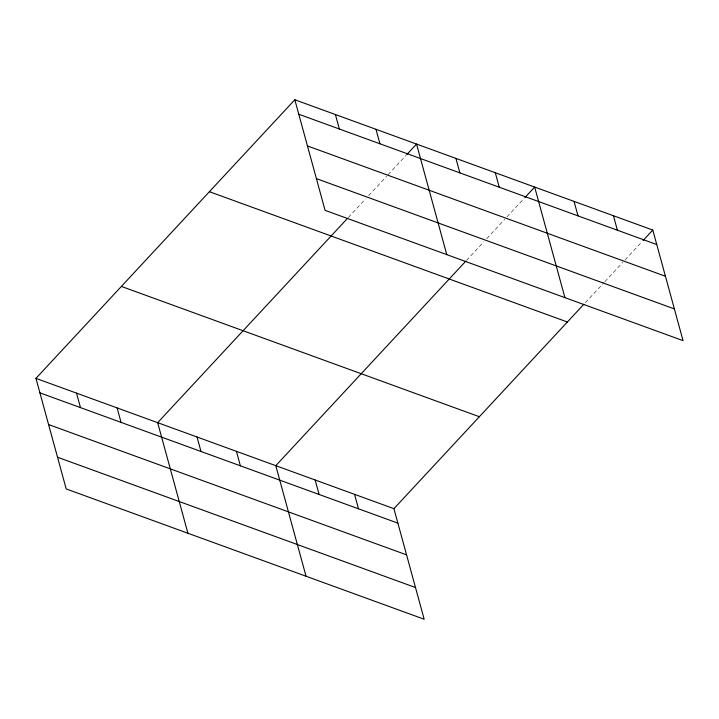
<?xml version="1.0" encoding="UTF-8"?>
<svg xmlns="http://www.w3.org/2000/svg" width="719" height="719" viewBox="0 0 719 719"><rect width="100%" height="100%" fill="white"/><g stroke="black" fill="none" stroke-linecap="round" stroke-linejoin="round"><path stroke-width="0.54" stroke-dasharray="3.6 2.7" d="M348.347 217.453L365.585 198.902M368.577 195.676L386.561 176.317M388.062 174.708L406.046 155.349M466.478 260.449L483.707 241.899M486.709 238.681L504.693 219.322M506.94 216.904L524.178 198.354M585.356 302.645L604.086 282.486M604.841 281.677L622.825 262.318M625.072 259.901L641.555 242.159"/><path stroke-width="1.08" d="M35.95 378.365L393.922 508.666L424.174 619.239L66.202 488.938L35.95 378.365L294.826 99.761L652.798 230.062L683.05 340.635L325.078 210.334L294.826 99.761M347.592 218.261L157.659 422.664L187.911 533.237M406.801 154.549L416.544 144.061L446.787 254.634M465.723 261.258L275.79 465.669L306.042 576.243M524.924 197.545L534.666 187.066L564.918 297.639M393.922 508.666L583.855 304.263M643.056 240.55L652.798 230.062M298.789 114.24L656.762 244.541M307.462 145.948L665.435 276.249M316.405 178.618L674.377 308.927M209.4 191.694L567.372 322.004M121.376 286.423L479.348 416.723M39.913 392.844L397.877 523.144M48.586 424.552L406.559 554.861M57.529 457.23L415.492 587.531M613.424 215.727L617.387 230.206M574.05 201.392L578.004 215.871M495.292 172.731L499.256 187.21M455.918 158.396L459.881 172.875M375.974 129.294L379.929 143.773M335.405 114.528L339.359 129.007M354.539 494.33L358.502 508.809M315.165 480.004L319.128 494.474M236.416 451.334L240.371 465.813M197.033 436.999L200.996 451.478M117.089 407.898L121.053 422.377M76.52 393.131L80.483 407.61"/></g></svg>
